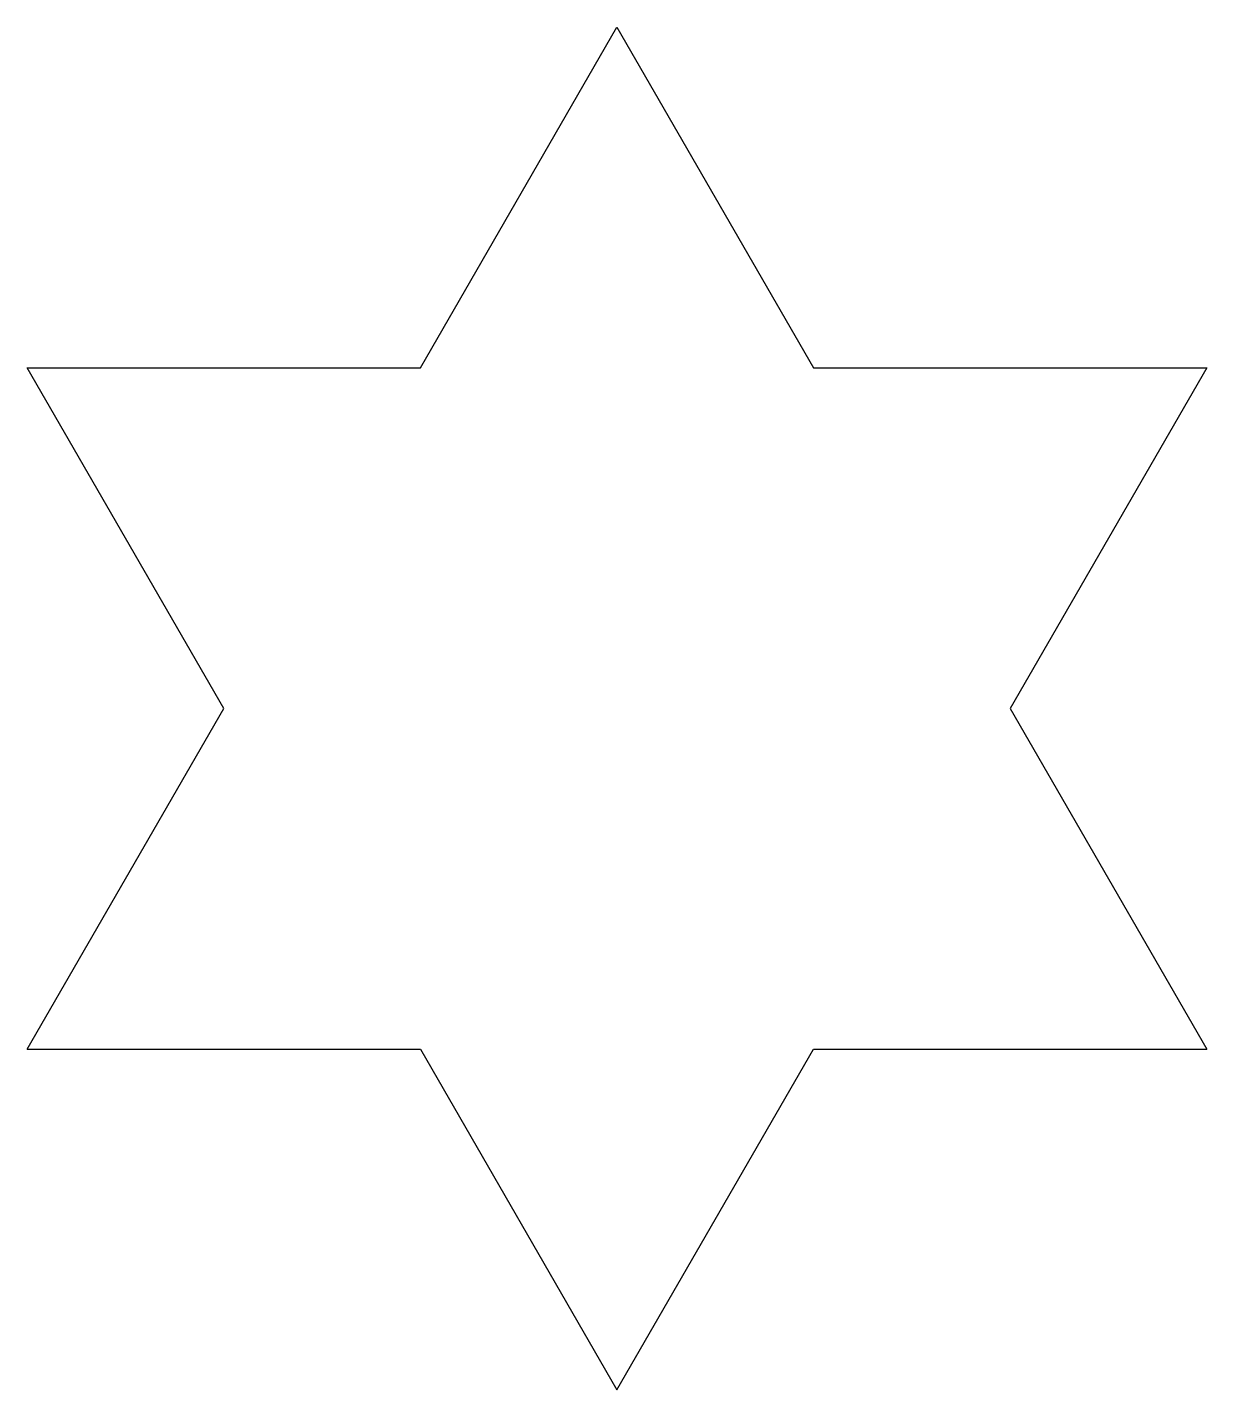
# Model space of a CAD drawing. Header units: millimetres. Extents: x -5.2 to 5.2, y 97.9 to 110.
import ezdxf

# ---------------------------------------------------------------- set-up
doc = ezdxf.new("R2010")
doc.units = ezdxf.units.MM
doc.layers.add('Sketch002', color=7, linetype='CONTINUOUS')

msp = doc.modelspace()

# ---------------------------------------------------------------- linework, layer by layer
at = {"layer": 'Sketch002'}
for p, q in [((-1.75, 106.981), (0, 110.012)), ((0, 110.012), (1.75, 106.981)), ((-3.5, 103.95), (-5.25, 106.981)), ((-5.25, 106.981), (-1.75, 106.981)), ((1.75, 106.981), (5.25, 106.981)), ((5.25, 106.981), (3.5, 103.95)), ((-5.25, 100.919), (-3.5, 103.95)), ((3.5, 103.95), (5.25, 100.919)), ((-5.25, 100.919), (-1.75, 100.919)), ((-1.75, 100.919), (0, 97.8878)), ((0, 97.8878), (1.75, 100.919)), ((1.75, 100.919), (5.25, 100.919))]:
    msp.add_line(p, q, dxfattribs=at)

doc.saveas('drawing.dxf')
